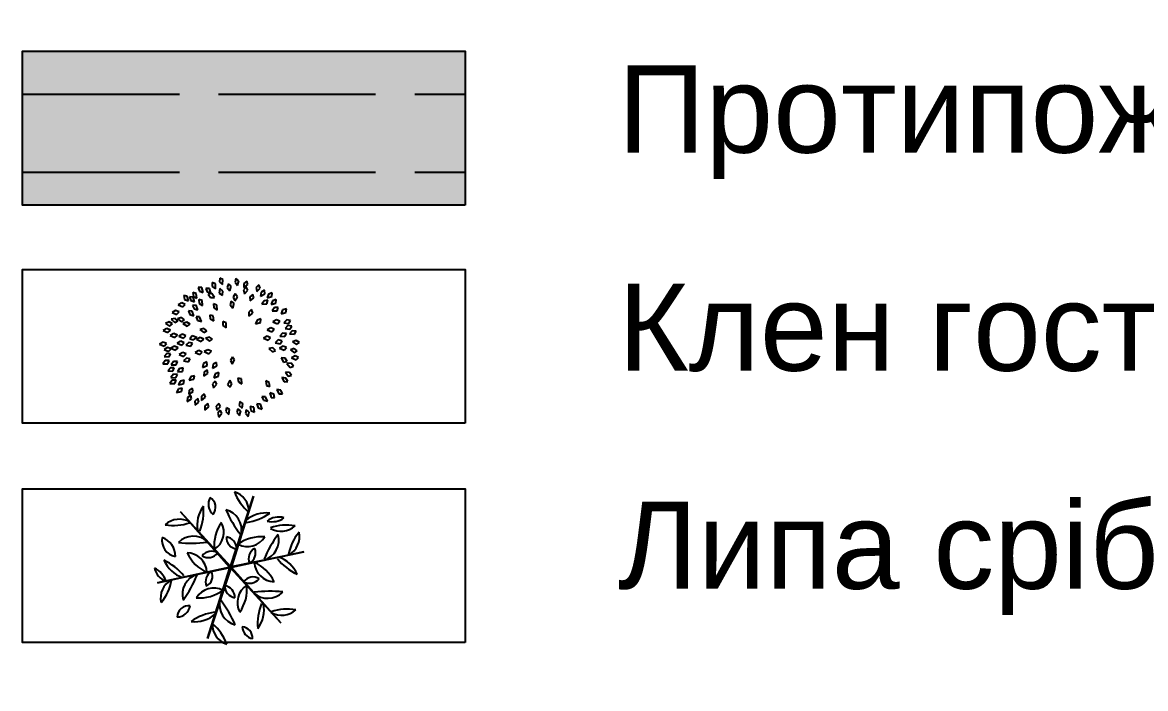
# Model space of a CAD drawing. Header units: millimetres. Extents: x 3866 to 35600, y -8896 to 9491.
# Drawn here: x 33176.35 to 33202.11, y -6700.83 to -6685.56 of the extents above; entities that cross this region are included whole.
import ezdxf

# ---------------------------------------------------------------- set-up
doc = ezdxf.new("R2010")
doc.units = ezdxf.units.MM
doc.linetypes.add('ACAD_ISO02W100', pattern=[15, 12, -3])
doc.layers.add('A绿-TXT', color=252, linetype='Continuous')
doc.layers.add('ВДМ', color=7, linetype='Continuous')
doc.styles.get("Standard").update_dxf_attribs({"font": 'arial.ttf'})

# ---------------------------------------------------------------- blocks, each defined once
blk = doc.blocks.new('A$C196E2D52')
at = {"layer": 'A绿-TXT', "color": 94, "linetype": 'ByBlock'}
for p, q in [((839, 2149), (841, 2071)), ((892, 2112), (839, 2149)), ((952, 2130), (947, 2052)), ((1001, 2089), (952, 2130)), ((1065, 2132), (1034, 2061)), ((1097, 2076), (1065, 2132)), ((1151, 2203), (1119, 2131)), ((1119, 2131), (1158, 2091)), ((1182, 2147), (1151, 2203)), ((1158, 2091), (1182, 2147)), ((1364, 2144), (1332, 2073)), ((1395, 2088), (1364, 2144)), ((530, 2042), (529, 1964)), ((529, 1964), (581, 1943)), ((581, 2003), (530, 2042)), ((581, 1943), (581, 2003)), ((626, 2025), (620, 1947)), ((620, 1947), (670, 1923)), ((674, 1983), (626, 2025)), ((670, 1923), (674, 1983)), ((728, 2073), (725, 1995)), ((725, 1995), (776, 1972)), ((778, 2033), (728, 2073)), ((776, 1972), (778, 2033)), ((823, 2022), (823, 1944)), ((875, 1984), (823, 2022)), ((841, 2071), (894, 2051)), ((875, 1923), (875, 1984)), ((894, 2051), (892, 2112)), ((947, 2052), (998, 2029)), ((998, 2029), (1001, 2089)), ((1034, 2061), (1073, 2021)), ((1084, 2023), (1052, 1952)), ((1052, 1952), (1092, 1912)), ((1073, 2021), (1097, 2076)), ((1116, 1968), (1084, 2023)), ((1092, 1912), (1116, 1968)), ((1284, 2034), (1251, 1963)), ((1251, 1963), (1291, 1923)), ((1315, 1978), (1284, 2034)), ((1291, 1923), (1315, 1978)), ((1332, 2073), (1371, 2033)), ((1371, 2033), (1395, 2088)), ((1474, 2111), (1433, 2045)), ((1433, 2045), (1467, 2000)), ((1467, 2000), (1498, 2052)), ((1498, 2052), (1474, 2111)), ((1540, 2021), (1489, 1962)), ((1489, 1962), (1515, 1913)), ((1515, 1913), (1554, 1959)), ((1554, 1959), (1540, 2021)), ((1649, 2006), (1616, 1935)), ((1680, 1950), (1649, 2006)), ((1656, 1895), (1680, 1950)), ((247, 1769), (286, 1701)), ((311, 1761), (247, 1769)), ((390, 1934), (403, 1857)), ((447, 1905), (390, 1934)), ((403, 1857), (458, 1846)), ((458, 1846), (447, 1905)), ((509, 1904), (525, 1828)), ((567, 1877), (509, 1904)), ((525, 1828), (580, 1818)), ((580, 1818), (567, 1877)), ((713, 1920), (721, 1843)), ((768, 1888), (713, 1920)), ((721, 1843), (776, 1829)), ((776, 1829), (768, 1888)), ((823, 1944), (875, 1923)), ((886, 1825), (872, 1748)), ((930, 1779), (886, 1825)), ((920, 1719), (930, 1779)), ((988, 1895), (956, 1824)), ((956, 1824), (995, 1784)), ((1019, 1839), (988, 1895)), ((995, 1784), (1019, 1839)), ((1134, 1791), (1117, 1714)), ((1163, 1925), (1131, 1854)), ((1131, 1854), (1169, 1813)), ((1176, 1742), (1134, 1791)), ((1194, 1868), (1163, 1925)), ((1169, 1813), (1194, 1868)), ((1274, 1900), (1242, 1828)), ((1242, 1828), (1281, 1788)), ((1306, 1844), (1274, 1900)), ((1281, 1788), (1306, 1844)), ((1474, 1834), (1431, 1769)), ((1431, 1769), (1463, 1723)), ((1463, 1723), (1496, 1773)), ((1496, 1773), (1474, 1834)), ((1545, 1921), (1501, 1856)), ((1501, 1856), (1532, 1810)), ((1532, 1810), (1566, 1860)), ((1566, 1860), (1545, 1921)), ((1616, 1935), (1656, 1895)), ((1766, 1910), (1734, 1838)), ((1734, 1838), (1773, 1798)), ((1797, 1854), (1766, 1910)), ((1773, 1798), (1797, 1854)), ((1854, 1808), (1829, 1749)), ((1913, 1822), (1854, 1808)), ((1905, 1767), (1913, 1822)), ((253, 1646), (189, 1644)), ((189, 1644), (238, 1583)), ((238, 1583), (291, 1599)), ((291, 1599), (253, 1646)), ((286, 1701), (341, 1708)), ((341, 1708), (311, 1761)), ((360, 1742), (402, 1676)), ((424, 1738), (360, 1742)), ((402, 1676), (457, 1687)), ((457, 1687), (424, 1738)), ((639, 1711), (581, 1739)), ((581, 1739), (596, 1662)), ((596, 1662), (651, 1652)), ((651, 1652), (639, 1711)), ((872, 1748), (920, 1719)), ((1017, 1641), (985, 1570)), ((1048, 1585), (1017, 1641)), ((1117, 1714), (1164, 1683)), ((1164, 1683), (1176, 1742)), ((1226, 1619), (1189, 1550)), ((1234, 1724), (1218, 1666)), ((1218, 1666), (1256, 1615)), ((1253, 1561), (1226, 1619)), ((1279, 1690), (1234, 1724)), ((1256, 1615), (1279, 1690)), ((1522, 1604), (1507, 1541)), ((1577, 1629), (1522, 1604)), ((1579, 1573), (1577, 1629)), ((1616, 1724), (1597, 1663)), ((1597, 1663), (1670, 1689)), ((1672, 1745), (1616, 1724)), ((1670, 1689), (1672, 1745)), ((1704, 1660), (1689, 1598)), ((1689, 1598), (1761, 1629)), ((1759, 1685), (1704, 1660)), ((1761, 1629), (1759, 1685)), ((1835, 1712), (1814, 1651)), ((1814, 1651), (1889, 1675)), ((1829, 1749), (1905, 1767)), ((1892, 1731), (1835, 1712)), ((1900, 1671), (1871, 1614)), ((1871, 1614), (1948, 1626)), ((1889, 1675), (1892, 1731)), ((1960, 1681), (1900, 1671)), ((1948, 1626), (1960, 1681)), ((2043, 1593), (1985, 1575)), ((2039, 1538), (2043, 1593)), ((177, 1489), (112, 1488)), ((112, 1488), (160, 1426)), ((160, 1426), (214, 1442)), ((214, 1442), (177, 1489)), ((328, 1545), (264, 1542)), ((264, 1542), (313, 1482)), ((313, 1482), (366, 1499)), ((366, 1499), (328, 1545)), ((647, 1507), (689, 1441)), ((711, 1503), (647, 1507)), ((689, 1441), (744, 1452)), ((744, 1452), (711, 1503)), ((781, 1528), (812, 1456)), ((843, 1513), (781, 1528)), ((812, 1456), (868, 1458)), ((868, 1458), (843, 1513)), ((985, 1570), (1024, 1530)), ((1031, 1498), (999, 1426)), ((999, 1426), (1038, 1386)), ((1024, 1530), (1048, 1585)), ((1062, 1442), (1031, 1498)), ((1038, 1386), (1062, 1442)), ((1189, 1550), (1226, 1507)), ((1242, 1478), (1196, 1415)), ((1196, 1415), (1226, 1368)), ((1226, 1507), (1253, 1561)), ((1226, 1368), (1261, 1417)), ((1261, 1417), (1242, 1478)), ((1377, 1568), (1330, 1505)), ((1330, 1505), (1360, 1458)), ((1360, 1458), (1395, 1506)), ((1395, 1506), (1377, 1568)), ((1507, 1541), (1579, 1573)), ((1791, 1581), (1757, 1526)), ((1757, 1526), (1835, 1532)), ((1851, 1586), (1791, 1581)), ((1835, 1532), (1851, 1586)), ((1934, 1436), (1885, 1401)), ((1947, 1381), (1934, 1436)), ((1970, 1454), (1949, 1394)), ((1949, 1394), (2024, 1417)), ((1985, 1575), (1964, 1515)), ((1964, 1515), (2039, 1538)), ((2027, 1473), (1970, 1454)), ((2024, 1417), (2027, 1473)), ((62, 1288), (0, 1272)), ((0, 1272), (61, 1223)), ((61, 1223), (109, 1251)), ((109, 1251), (62, 1288)), ((173, 1310), (109, 1300)), ((109, 1300), (165, 1245)), ((165, 1245), (216, 1268)), ((216, 1268), (173, 1310)), ((524, 1367), (461, 1356)), ((461, 1356), (517, 1302)), ((517, 1302), (568, 1325)), ((568, 1325), (524, 1367)), ((621, 1347), (645, 1273)), ((681, 1327), (621, 1347)), ((645, 1273), (701, 1269)), ((701, 1269), (681, 1327)), ((770, 1372), (805, 1302)), ((833, 1361), (770, 1372)), ((805, 1302), (861, 1307)), ((861, 1307), (833, 1361)), ((1547, 1404), (1514, 1349)), ((1514, 1349), (1592, 1357)), ((1607, 1411), (1547, 1404)), ((1592, 1357), (1607, 1411)), ((1721, 1351), (1685, 1298)), ((1685, 1298), (1763, 1301)), ((1782, 1354), (1721, 1351)), ((1763, 1301), (1782, 1354)), ((1885, 1401), (1883, 1337)), ((1883, 1337), (1947, 1381)), ((1949, 1263), (1922, 1214)), ((2027, 1253), (1949, 1263)), ((1982, 1207), (2027, 1253)), ((2057, 1375), (2019, 1324)), ((2019, 1324), (2097, 1324)), ((2118, 1376), (2057, 1375)), ((2130, 1260), (2086, 1213)), ((2097, 1324), (2118, 1376)), ((2190, 1254), (2130, 1260)), ((2164, 1205), (2190, 1254)), ((87, 1158), (41, 1113)), ((41, 1113), (119, 1101)), ((147, 1150), (87, 1158)), ((119, 1101), (147, 1150)), ((511, 1131), (470, 1093)), ((470, 1093), (524, 1067)), ((581, 1096), (511, 1131)), ((524, 1067), (581, 1096)), ((894, 1086), (835, 1062)), ((835, 1062), (902, 1022)), ((946, 1056), (894, 1086)), ((1443, 1207), (1405, 1156)), ((1405, 1156), (1483, 1155)), ((1504, 1207), (1443, 1207)), ((1483, 1155), (1504, 1207)), ((1766, 1089), (1717, 1048)), ((1825, 1075), (1766, 1089)), ((1793, 1030), (1825, 1075)), ((1922, 1214), (1982, 1207)), ((2039, 1136), (1987, 1099)), ((1987, 1099), (2061, 1074)), ((2097, 1117), (2039, 1136)), ((2061, 1074), (2097, 1117)), ((2086, 1213), (2164, 1205)), ((73, 985), (24, 943)), ((24, 943), (100, 926)), ((132, 972), (73, 985)), ((100, 926), (132, 972)), ((184, 948), (139, 902)), ((139, 902), (217, 892)), ((244, 941), (184, 948)), ((217, 892), (244, 941)), ((557, 962), (525, 906)), ((525, 906), (602, 915)), ((616, 970), (557, 962)), ((602, 915), (616, 970)), ((902, 1022), (946, 1056)), ((1717, 1048), (1793, 1030)), ((1888, 1042), (1829, 1017)), ((1829, 1017), (1896, 977)), ((1940, 1011), (1888, 1042)), ((1896, 977), (1940, 1011)), ((2122, 1015), (2072, 974)), ((2072, 974), (2148, 955)), ((2181, 1001), (2122, 1015)), ((2148, 955), (2181, 1001)), ((56, 850), (9, 808)), ((9, 808), (85, 792)), ((116, 839), (56, 850)), ((107, 764), (79, 707)), ((79, 707), (155, 721)), ((85, 792), (116, 839)), ((166, 776), (107, 764)), ((155, 721), (166, 776)), ((1653, 800), (1589, 796)), ((1589, 796), (1639, 736)), ((1639, 736), (1692, 754)), ((1692, 754), (1653, 800)), ((1893, 781), (1829, 779)), ((1829, 779), (1878, 718)), ((1878, 718), (1931, 734)), ((1931, 734), (1893, 781)), ((2004, 880), (1941, 866)), ((1941, 866), (2000, 815)), ((2000, 815), (2050, 841)), ((2050, 841), (2004, 880)), ((2103, 877), (2039, 876)), ((2039, 876), (2086, 814)), ((2086, 814), (2140, 829)), ((2140, 829), (2103, 877)), ((149, 651), (128, 590)), ((128, 590), (203, 613)), ((207, 669), (149, 651)), ((203, 613), (207, 669)), ((265, 566), (251, 504)), ((251, 504), (322, 536)), ((319, 592), (265, 566)), ((322, 536), (319, 592)), ((574, 532), (496, 521)), ((543, 476), (574, 532)), ((1242, 566), (1210, 494)), ((1273, 510), (1242, 566)), ((1468, 690), (1489, 615)), ((1528, 667), (1468, 690)), ((1489, 615), (1545, 609)), ((1545, 609), (1528, 667)), ((1779, 591), (1785, 514)), ((1833, 557), (1779, 591)), ((1839, 497), (1833, 557)), ((1905, 615), (1941, 546)), ((1968, 605), (1905, 615)), ((1941, 546), (1997, 552)), ((1997, 552), (1968, 605)), ((2038, 681), (1975, 672)), ((1975, 672), (2029, 617)), ((2029, 617), (2081, 639)), ((2081, 639), (2038, 681)), ((309, 446), (302, 391)), ((302, 391), (360, 406)), ((385, 465), (309, 446)), ((360, 406), (385, 465)), ((436, 358), (366, 325)), ((424, 295), (436, 358)), ((496, 521), (483, 467)), ((483, 467), (543, 476)), ((1082, 483), (1027, 427)), ((1027, 427), (1050, 376)), ((1050, 376), (1092, 419)), ((1092, 419), (1082, 483)), ((1172, 382), (1156, 306)), ((1215, 335), (1172, 382)), ((1210, 494), (1249, 454)), ((1249, 454), (1273, 510)), ((1376, 508), (1344, 437)), ((1344, 437), (1383, 397)), ((1407, 452), (1376, 508)), ((1383, 397), (1407, 452)), ((1502, 419), (1470, 348)), ((1533, 363), (1502, 419)), ((1509, 308), (1533, 363)), ((1671, 432), (1673, 354)), ((1724, 395), (1671, 432)), ((1673, 354), (1726, 335)), ((1726, 335), (1724, 395)), ((1772, 445), (1794, 370)), ((1832, 423), (1772, 445)), ((1785, 514), (1839, 497)), ((1794, 370), (1850, 365)), ((1850, 365), (1832, 423)), ((1876, 509), (1901, 435)), ((1937, 489), (1876, 509)), ((1901, 435), (1956, 431)), ((1956, 431), (1937, 489)), ((366, 325), (369, 269)), ((369, 269), (424, 295)), ((622, 279), (555, 240)), ((555, 240), (563, 184)), ((563, 184), (615, 216)), ((615, 216), (622, 279)), ((708, 221), (643, 178)), ((643, 178), (654, 124)), ((704, 157), (708, 221)), ((842, 197), (783, 145)), ((847, 133), (842, 197)), ((934, 291), (866, 251)), ((866, 251), (875, 196)), ((875, 196), (927, 227)), ((927, 227), (934, 291)), ((1087, 313), (1055, 242)), ((1055, 242), (1094, 202)), ((1119, 257), (1087, 313)), ((1094, 202), (1119, 257)), ((1156, 306), (1203, 275)), ((1203, 275), (1215, 335)), ((1276, 308), (1269, 230)), ((1269, 230), (1319, 205)), ((1324, 265), (1276, 308)), ((1319, 205), (1324, 265)), ((1395, 228), (1383, 151)), ((1440, 182), (1395, 228)), ((1432, 123), (1440, 182)), ((1470, 348), (1509, 308)), ((1486, 245), (1472, 168)), ((1530, 199), (1486, 245)), ((1520, 139), (1530, 199)), ((1628, 288), (1648, 213)), ((1687, 265), (1628, 288)), ((1648, 213), (1704, 207)), ((1704, 207), (1687, 265)), ((654, 124), (704, 157)), ((783, 145), (803, 92)), ((803, 92), (847, 133)), ((934, 125), (902, 54)), ((902, 54), (941, 14)), ((966, 69), (934, 125)), ((941, 14), (966, 69)), ((1058, 144), (1013, 81)), ((1013, 81), (1043, 34)), ((1043, 34), (1078, 83)), ((1078, 83), (1058, 144)), ((1183, 111), (1141, 45)), ((1141, 45), (1173, 0)), ((1173, 0), (1205, 51)), ((1205, 51), (1183, 111)), ((1313, 157), (1304, 79)), ((1304, 79), (1353, 53)), ((1360, 113), (1313, 157)), ((1353, 53), (1360, 113)), ((1383, 151), (1432, 123)), ((1472, 168), (1520, 139))]:
    blk.add_line(p, q, dxfattribs=at)
blk = doc.blocks.new('A$C132D0777')
at = {"layer": 'A绿-TXT', "color": 94}
for p, q in [((1118, 1145), (1461, 2182)), ((1121, 1132), (1461, 2182)), ((1461, 2182), (1132, 1142)), ((1121, 1132), (382, 1952)), ((1107, 1136), (382, 1952)), ((382, 1952), (1118, 1145)), ((1121, 1132), (2200, 1362)), ((1132, 1142), (2200, 1362)), ((2200, 1362), (1135, 1128)), ((41, 902), (1107, 1136)), ((1121, 1132), (41, 902)), ((1111, 1122), (41, 902)), ((1121, 1132), (780, 82)), ((780, 82), (1111, 1122)), ((1123, 1118), (780, 82)), ((1121, 1132), (1860, 312)), ((1860, 312), (1123, 1118)), ((1135, 1128), (1860, 312))]:
    blk.add_line(p, q, dxfattribs=at)
for centre, radius, start, end in [((995, 2065), 201, 151.7015, 229.7406), ((729, 2015), 171, 322.8639, 58.5782), ((1082, 1951), 310, 359.75, 72.0497), ((1867, 2502), 736, 200.3878, 229.0632), ((1092, 1758), 464, 143.3521, 190.9965), ((-77, 1964), 800, 338.197, 5.0866), ((365, 1530), 310, 59.75, 132.0497), ((975, 1681), 309, 347.2702, 75.7188), ((2666, 2693), 1765, 203.8113, 217.5003), ((1648, 1470), 464, 83.3521, 130.9965), ((1242, 2586), 800, 278.197, 305.0866), ((1828, 1611), 262, 72.2233, 129.8114), ((1732, 2102), 298, 256.0238, 306.0109), ((281, 2485), 736, 260.3878, 289.0632), ((1467, 1458), 588, 145.1527, 185.9348), ((721, 1650), 300, 302.4729, 28.6145), ((1949, 1018), 736, 80.3878, 109.0632), ((1865, 1973), 310, 239.75, 312.0497), ((353, 1530), 245, 170.709, 259.1064), ((18, 1296), 289, 358.6571, 71.1583), ((573, 1281), 309, 47.2702, 135.7188), ((542, 3251), 1765, 263.8113, 277.5003), ((1225, 1571), 167, 176.5427, 264.4723), ((1027, 1402), 182, 0.9077, 80.1073), ((1576, 995), 588, 85.1527, 125.9348), ((1370, 1738), 300, 242.4729, 328.6145), ((3245, 574), 1765, 143.8113, 157.5003), ((1524, 1532), 309, 287.2702, 15.7188), ((2697, 1180), 736, 140.3878, 169.0632), ((1827, 1584), 310, 299.75, 12.0497), ((472, 1045), 300, 2.4729, 88.6145), ((1012, 1595), 588, 205.1527, 245.9348), ((840, 1186), 182, 60.9077, 140.1073), ((793, 1442), 167, 236.5427, 324.4723), ((1553, 1261), 167, 116.5427, 204.4723), ((1308, 1348), 182, 300.9077, 20.1073), ((-199, 510), 800, 38.197, 65.0866), ((564, 1420), 464, 203.3521, 250.9965), ((1770, 1219), 300, 182.4729, 268.6145), ((1230, 669), 588, 25.1527, 65.9348), ((2440, 1754), 800, 218.197, 245.0866), ((1677, 844), 464, 23.3521, 70.9965), ((256, 1174), 262, 192.2233, 249.8114), ((-121, 846), 298, 16.0238, 66.0109), ((718, 732), 309, 107.2702, 195.7188), ((-1004, 1690), 1765, 323.8113, 337.5003), ((934, 916), 182, 120.9077, 200.1073), ((688, 1003), 167, 296.5427, 24.4723), ((398, 677), 310, 119.75, 192.0497), ((-471, 1081), 736, 320.3878, 349.0632), ((1016, 693), 167, 356.5427, 84.4723), ((1214, 862), 182, 180.9077, 260.1073), ((1521, 614), 300, 122.4729, 208.6145), ((774, 806), 588, 325.1527, 5.9348), ((1449, 822), 167, 56.5427, 144.4723), ((1401, 1078), 182, 240.9077, 320.1073), ((872, 526), 300, 62.4729, 148.6145), ((665, 1269), 588, 265.1527, 305.9348), ((1669, 983), 309, 227.2702, 315.7188), ((1700, -987), 1765, 83.8113, 97.5003), ((503, 394), 171, 82.8639, 178.5782), ((326, 600), 201, 271.7015, 349.7406), ((1266, 583), 309, 167.2702, 255.7188), ((-425, -429), 1765, 23.8113, 37.5003), ((2319, 300), 800, 158.197, 185.0866), ((1150, 506), 464, 323.3521, 10.9965), ((1961, -221), 736, 80.3878, 109.0632), ((1877, 734), 310, 239.75, 312.0497), ((1000, -321), 800, 98.197, 125.0866), ((593, 794), 464, 263.3521, 310.9965), ((1159, 295), 310, 179.75, 252.0497), ((374, -256), 736, 20.3878, 49.0632), ((1476, 259), 182, 180.9077, 260.1073), ((1278, 89), 167, 356.5427, 84.4723)]:
    blk.add_arc(centre, radius, start, end, dxfattribs=at)

msp = doc.modelspace()

# ---------------------------------------------------------------- hatches: boundary and pattern name
at = {"true_color": 0x139b48, "transparency": 33554585}
h = msp.add_hatch(color=114, dxfattribs=at)
h.dxf.hatch_style = 1
h.paths.add_polyline_path([(33186.506, -6686.215), (33176.347, -6686.215), (33176.347, -6689.744), (33186.506, -6689.744)])

# ---------------------------------------------------------------- linework, layer by layer
for points in [[(33186.506, -6689.744), (33176.347, -6689.744), (33176.347, -6686.215), (33186.506, -6686.215)], [(33186.506, -6694.747), (33176.347, -6694.747), (33176.347, -6691.219), (33186.506, -6691.219)], [(33186.506, -6699.78), (33176.347, -6699.78), (33176.347, -6696.252), (33186.506, -6696.252)]]:
    msp.add_lwpolyline(points, close=True)
at = {"linetype": 'ACAD_ISO02W100', "ltscale": 0.3}
for points in [[(33176.347, -6687.204), (33186.506, -6687.204)], [(33176.347, -6688.986), (33186.506, -6688.986)]]:
    msp.add_lwpolyline(points, dxfattribs=at)

# ---------------------------------------------------------------- block references
at = {"layer": 'A绿-TXT', "color": 116, "lineweight": 9, "true_color": 0x136734, "xscale": 0.001457200863255021, "yscale": 0.001457200863255021, "zscale": 0.001457200863255021, "rotation": 90}
msp.add_blockref('A$C196E2D52', (33182.702, -6694.608), dxfattribs=at)
at = {"layer": 'A绿-TXT', "lineweight": 9, "xscale": 0.001555376827357761, "yscale": 0.001555376827357761, "zscale": 0.001555376827357761}
msp.add_blockref('A$C132D0777', (33179.378, -6699.812), dxfattribs=at)

# ---------------------------------------------------------------- texts
at = {"layer": 'ВДМ', "insert": (33190.006, -6654.036), "char_height": 3, "attachment_point": 1}
msp.add_mtext_dynamic_manual_height_columns('\\pxsm1.5,t1;Умовні позначення:\\P{\\H0.66667x;Багатоквартирна забудова\\PПроїзди\\PПішохідні доріжки і тротуари\\PШумозахисна стінка-екран\\PГазони\\PПротипожежний проїзд\\PКлен гостролистий\\PЛипа срібляста\\PТуя західна\\PЯлівець козацький\\PБузок звичайний\\PСпірея калинолиста}', width=110.46956, gutter_width=12.5, heights=[77.474], dxfattribs=at)

doc.saveas('drawing.dxf')
